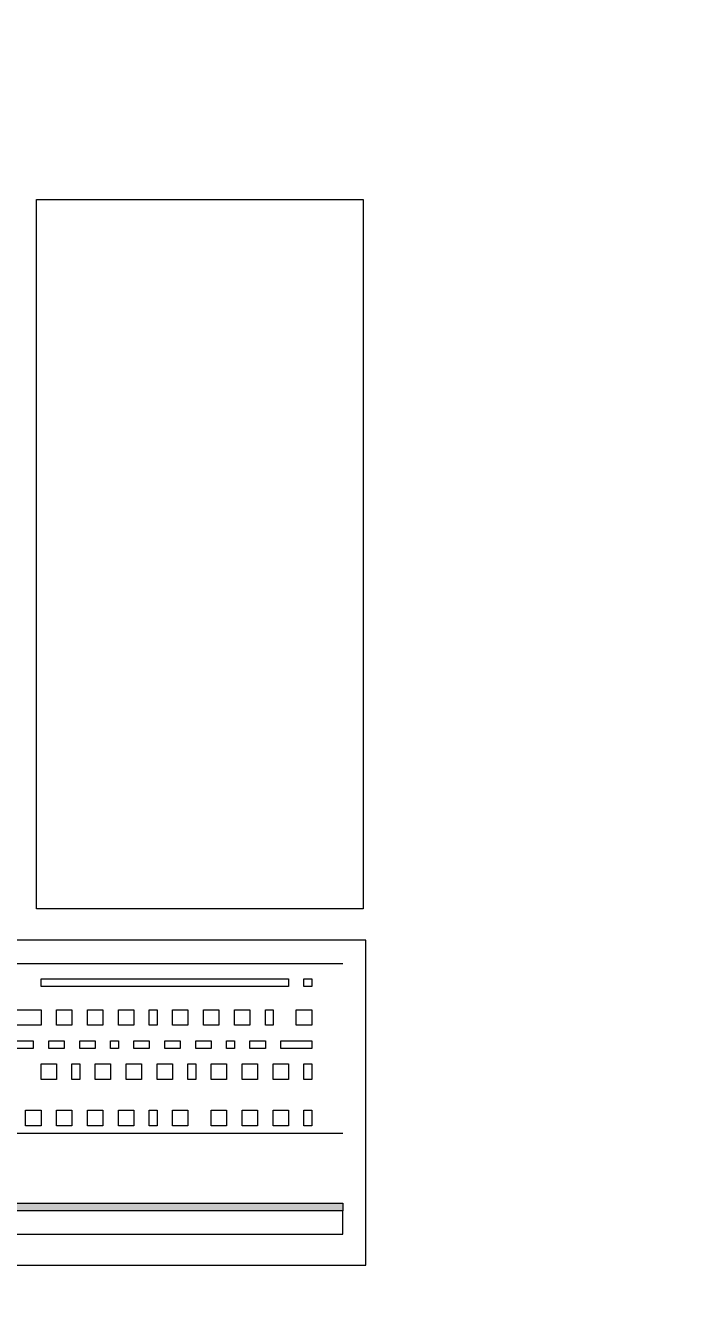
# Model space of a CAD drawing. Header units: millimetres. Extents: x 0 to 9483559, y -180456 to 305735.
# Drawn here: x 407810 to 408255, y 285634 to 286509 of the extents above; entities that cross this region are included whole.
import ezdxf
from ezdxf import colors
from ezdxf.entities.mleader import LeaderData, LeaderLine
from ezdxf.math import Vec2, Vec3

# ---------------------------------------------------------------- set-up
doc = ezdxf.new("R2010")
doc.units = ezdxf.units.MM
doc.layers.add('EI_DIMS_DETAIL', color=7, linetype='Continuous')
doc.layers.add('ТХ_ОБЩЕЕ', color=7, linetype='Continuous', lineweight=0, true_color=0x7b7b7b)
doc.styles.get("Standard").update_dxf_attribs({"font": 'GOST.TTF'})
doc.dimstyles.get("Standard").update_dxf_attribs({"dimtxt": 250, "dimasz": 150, "dimexe": 0.18, "dimexo": 0.0625, "dimgap": 100, "dimtad": 1, "dimdec": 0, "dimrnd": 5, "dimzin": 0, "dimdsep": 46, "dimtxsty": 'Standard', "dimcen": 0.09, "dimadec": 0, "dimazin": 0, "dimtfac": 1, "dimtdec": 0, "dimtofl": 0, "dimtmove": 0, "dimatfit": 3, "dimfxl": 1, "dimtolj": 1, "dimtzin": 0, "dimarcsym": 0})

# ---------------------------------------------------------------- blocks, each defined once
blk = doc.blocks.new('table oborud')
at = {"lineweight": 9, "elevation": 0}
blk.add_lwpolyline([(743413.46, 689148.36), (743898.7, 689148.36), (743898.7, 688924.76), (743413.46, 688924.76)], close=True, dxfattribs=at)
at = {"layer": 'ТХ_ОБЩЕЕ', "ltscale": 100, "transparency": 33554687}
for points in [[(743391.96, 688922.99), (743391.96, 689309.28), (743169.71, 689309.28), (743169.71, 688922.99)], [(743206.75, 688938.87), (743206.75, 689293.41), (743190.88, 689293.41), (743190.88, 688938.87), (743206.75, 688938.87), (743206.75, 689293.41), (743212.04, 689293.41), (743212.04, 688938.87)], [(743323.17, 689150.53), (743317.88, 689150.53), (743317.88, 689171.7), (743323.17, 689171.7)], [(743344.34, 689145.24), (743333.75, 689145.24), (743333.75, 689171.7), (743344.34, 689171.7)], [(743275.54, 689145.24), (743264.96, 689145.24), (743264.96, 689155.82), (743275.54, 689155.82)], [(743307.29, 689134.66), (743296.71, 689134.66), (743296.71, 689145.24), (743307.29, 689145.24)], [(743365.5, 688975.91), (743360.21, 688975.91), (743360.21, 689145.24), (743365.5, 689145.24)], [(743275.54, 689124.07), (743264.96, 689124.07), (743264.96, 689134.66), (743275.54, 689134.66)], [(743323.17, 689129.37), (743317.88, 689129.37), (743317.88, 689139.95), (743323.17, 689139.95)], [(743344.34, 689124.07), (743333.75, 689124.07), (743333.75, 689134.66), (743344.34, 689134.66)], [(743307.29, 689118.78), (743296.71, 689118.78), (743296.71, 689124.07), (743307.29, 689124.07)], [(743323.17, 689108.2), (743317.88, 689108.2), (743317.88, 689118.78), (743323.17, 689118.78)], [(743275.54, 689102.91), (743264.96, 689102.91), (743264.96, 689113.49), (743275.54, 689113.49)], [(743307.29, 689097.62), (743296.71, 689097.62), (743296.71, 689108.2), (743307.29, 689108.2)], [(743344.34, 689102.91), (743333.75, 689102.91), (743333.75, 689113.49), (743344.34, 689113.49)], [(743323.17, 689092.33), (743317.88, 689092.33), (743317.88, 689097.62), (743323.17, 689097.62)], [(743275.54, 689081.74), (743264.96, 689081.74), (743264.96, 689092.32), (743275.54, 689092.32)], [(743344.34, 689081.74), (743333.75, 689081.74), (743333.75, 689092.32), (743344.34, 689092.32)], [(743307.29, 689076.45), (743296.71, 689076.45), (743296.71, 689087.03), (743307.29, 689087.03)], [(743323.17, 689071.16), (743317.88, 689071.16), (743317.88, 689081.74), (743323.17, 689081.74)], [(743275.54, 689065.87), (743264.96, 689065.87), (743264.96, 689071.16), (743275.54, 689071.16)], [(743344.34, 689065.87), (743333.75, 689065.87), (743333.75, 689071.16), (743344.34, 689071.16)], [(743307.29, 689055.28), (743296.71, 689055.28), (743296.71, 689065.86), (743307.29, 689065.86)], [(743275.54, 689044.7), (743264.96, 689044.7), (743264.96, 689055.28), (743275.54, 689055.28)], [(743323.17, 689049.99), (743317.88, 689049.99), (743317.88, 689060.58), (743323.17, 689060.58)], [(743344.34, 689044.7), (743333.75, 689044.7), (743333.75, 689055.28), (743344.34, 689055.28)], [(743307.29, 689039.41), (743296.71, 689039.41), (743296.71, 689044.7), (743307.29, 689044.7)], [(743323.17, 689028.82), (743317.88, 689028.82), (743317.88, 689039.41), (743323.17, 689039.41)], [(743275.54, 689018.24), (743264.96, 689018.24), (743264.96, 689028.82), (743275.54, 689028.82)], [(743307.29, 689018.24), (743296.71, 689018.24), (743296.71, 689028.82), (743307.29, 689028.82)], [(743344.34, 689023.54), (743333.75, 689023.54), (743333.75, 689034.12), (743344.34, 689034.12)], [(743323.17, 689012.95), (743317.88, 689012.95), (743317.88, 689018.24), (743323.17, 689018.24)], [(743344.34, 689002.37), (743333.75, 689002.37), (743333.75, 689012.95), (743344.34, 689012.95)], [(743275.54, 688997.07), (743264.96, 688997.07), (743264.96, 689007.66), (743275.54, 689007.66)], [(743307.29, 688997.07), (743296.71, 688997.07), (743296.71, 689007.66), (743307.29, 689007.66)], [(743323.17, 688991.78), (743317.88, 688991.78), (743317.88, 689002.37), (743323.17, 689002.37)], [(743275.54, 688975.91), (743264.96, 688975.91), (743264.96, 688986.49), (743275.54, 688986.49)], [(743307.29, 688975.91), (743296.71, 688975.91), (743296.71, 688986.49), (743307.29, 688986.49)], [(743344.34, 688986.49), (743333.75, 688986.49), (743333.75, 688991.78), (743344.34, 688991.78)], [(743323.17, 688960.03), (743317.88, 688960.03), (743317.88, 688981.2), (743323.17, 688981.2)], [(743344.34, 688960.03), (743333.75, 688960.03), (743333.75, 688970.62), (743344.34, 688970.62)], [(743275.54, 688960.03), (743264.96, 688960.03), (743264.96, 688965.33), (743275.54, 688965.33)], [(743307.29, 688960.03), (743296.71, 688960.03), (743296.71, 688965.33), (743307.29, 688965.33)], [(743365.5, 688960.03), (743360.21, 688960.03), (743360.21, 688965.33), (743365.5, 688965.33)]]:
    blk.add_lwpolyline(points, close=True, dxfattribs=at)
for points in [[(743259.67, 688938.87), (743259.67, 689293.41)], [(743376.08, 689293.41), (743376.08, 688938.86)]]:
    blk.add_lwpolyline(points, dxfattribs=at)
blk.add_solid([(743206.75, 689293.4), (743206.75, 688938.86), (743212.04, 689293.4), (743212.04, 688938.86)], dxfattribs=at)
blk = doc.blocks.new('*D396')
at = {"layer": 'Defpoints', "color": 0, "lineweight": 9, "ltscale": 100, "transparency": 16777216}
for p in [(403050.35, 300608.42), (403050.35, 300608.42), (404240.83, 298785.4), (412648.88, 297109.58), (407122.02, 285123.56)]:
    blk.add_point(p, dxfattribs=at)
at = {"layer": 'EI_DIMS_DETAIL', "color": 0, "lineweight": -2, "ltscale": 100, "transparency": 16777216}
blk.add_arc((403050.35, 300608.42), 2177.31, 288.68019, 336.02423, dxfattribs=at)
at = {"layer": 'EI_DIMS_DETAIL', "color": 0, "lineweight": 9, "ltscale": 100, "transparency": 16777216}
for points in [[(405016.61, 299733.04), (405062.97, 299714.31), (405095.98, 299862.75)], [(403754.89, 298521.87), (403740.52, 298569.76), (403604.04, 298502.69)]]:
    blk.add_solid(points, dxfattribs=at)
at = {"layer": 'EI_DIMS_DETAIL', "color": 0, "lineweight": 9, "ltscale": 100, "transparency": 16777216, "insert": (404365.53, 299165.7), "char_height": 250, "attachment_point": 5, "rotation": 42.35221}
blk.add_mtext('\\A1;55°', dxfattribs=at)
blk = doc.blocks.new('*D397')
at = {"layer": 'Defpoints', "color": 0, "lineweight": 9, "ltscale": 100, "transparency": 16777216}
for p in [(410728.18, 300625.96), (410737.65, 300623.47), (408405.34, 298770.36), (400968.76, 297033.73), (406535.18, 284688.2)]:
    blk.add_point(p, dxfattribs=at)
at = {"layer": 'EI_DIMS_DETAIL', "color": 0, "lineweight": -2, "ltscale": 100, "transparency": 16777216}
blk.add_arc((410739.39, 300630.08), 2984.35, 203.08766, 252.34615, dxfattribs=at)
at = {"layer": 'EI_DIMS_DETAIL', "color": 0, "lineweight": 9, "ltscale": 100, "transparency": 16777216}
for points in [[(407970.83, 299450.58), (408017.31, 299469.02), (407938.73, 299599.22)], [(409841.32, 297810.28), (409827.36, 297762.27), (409978.37, 297744.39)]]:
    blk.add_solid(points, dxfattribs=at)
at = {"layer": 'EI_DIMS_DETAIL', "color": 0, "lineweight": 9, "ltscale": 100, "transparency": 16777216, "insert": (408882.98, 298588.7), "char_height": 250, "attachment_point": 5, "rotation": 317.7169}
blk.add_mtext('\\A1;55°', dxfattribs=at)
blk = doc.blocks.new('*D398')
at = {"layer": 'Defpoints', "color": 0, "lineweight": 9, "ltscale": 100, "transparency": 16777216}
for p in [(410737.65, 300623.47), (410752.76, 300619.49), (412575.14, 298428.3), (410917.98, 297647.45), (406535.18, 284688.2)]:
    blk.add_point(p, dxfattribs=at)
at = {"layer": 'EI_DIMS_DETAIL', "color": 0, "lineweight": -2, "ltscale": 100, "transparency": 16777216}
blk.add_line((412575.18, 298428.25), (412653.84, 298333.68), dxfattribs=at)
blk.add_arc((410740.49, 300634.24), 2992.07, 258.09895, 306.87722, dxfattribs=at)
at = {"layer": 'EI_DIMS_DETAIL', "color": 0, "lineweight": 9, "ltscale": 100, "transparency": 16777216}
for points in [[(412520.53, 298260.44), (412551.53, 298221.2), (412653.73, 298333.81)], [(410117.69, 297682.17), (410129.22, 297730.82), (409977.5, 297741.09)]]:
    blk.add_solid(points, dxfattribs=at)
at = {"layer": 'EI_DIMS_DETAIL', "color": 0, "lineweight": 9, "ltscale": 100, "transparency": 16777216, "insert": (411338.81, 297932.73), "char_height": 250, "attachment_point": 5, "rotation": 12.48808}
blk.add_mtext('\\A1;55°', dxfattribs=at)

msp = doc.modelspace()

# ---------------------------------------------------------------- block references
at = {"lineweight": 9, "rotation": 90}
msp.add_blockref('table oborud', (1096966.32, -457508.44, 0), dxfattribs=at)

# ---------------------------------------------------------------- dimensions: what is measured, and where the dimension line sits
at = {"layer": 'EI_DIMS_DETAIL', "lineweight": 9, "ltscale": 100}
for base, line1, line2, picture, middle in [((408405.34, 298770.36), ((410737.65, 300623.47), (406535.18, 284688.2)), ((410728.18, 300625.96), (400968.76, 297033.73)), '*D397', (408882.98, 298588.7)), ((410917.98, 297647.45), ((410752.76, 300619.49), (412575.14, 298428.3)), ((410737.65, 300623.47), (406535.18, 284688.2)), '*D398', (411338.81, 297932.73)), ((404240.83, 298785.4), ((403050.35, 300608.42), (412648.88, 297109.58)), ((403050.35, 300608.42), (407122.02, 285123.56)), '*D396', (404365.53, 299165.7))]:
    dim = msp.add_angular_dim_2l(base=base, line1=line1, line2=line2, dimstyle='Standard', dxfattribs=at)
    dim.commit()
    dim.dimension.update_dxf_attribs({"geometry": picture, "text_midpoint": middle})

# ---------------------------------------------------------------- leaders
at = {"lineweight": 9}
ml = msp.add_multileader_mtext('Standard', dxfattribs=at)
ml.set_content('1.2', color=256)
ml.set_leader_properties()
ml.build(insert=Vec2(0, 0))
ml.multileader.update_dxf_attribs({"text_left_attachment_type": 6, "text_right_attachment_type": 6, "arrow_head_size": 250})
ctx = ml.context
ctx.base_point, ctx.char_height, ctx.arrow_head_size, ctx.plane_origin = Vec3(407500.19, 286878.35, 0), 350, 250, Vec3(407113, 287514.77, 0)
ctx.left_attachment, ctx.right_attachment = 6, 6
notes = []
notes.append((ctx, [(0, (1, 1, 0), (407492.19, 286878.35, 0), (1, 0), 8, [(0, [(407037.2, 286307.9, 0)], 0, [])])]))
ctx.mtext.insert, ctx.mtext.flow_direction = Vec3(407502.19, 287298.35, 0), 5
for ctx, leaders in notes:
    for number, flags, end, landing, length, lines in leaders:
        leader = LeaderData()
        leader.index, (leader.has_last_leader_line, leader.has_dogleg_vector, leader.attachment_direction) = number, flags
        leader.last_leader_point, leader.dogleg_vector, leader.dogleg_length = Vec3(end), Vec3(landing), length
        for number, points, colour, breaks in lines:
            line = LeaderLine()
            line.index, line.vertices, line.color, line.breaks = number, Vec3.list(points), colors.encode_raw_color(colour), breaks
            leader.lines.append(line)
        ctx.leaders.append(leader)

doc.saveas('drawing.dxf')
